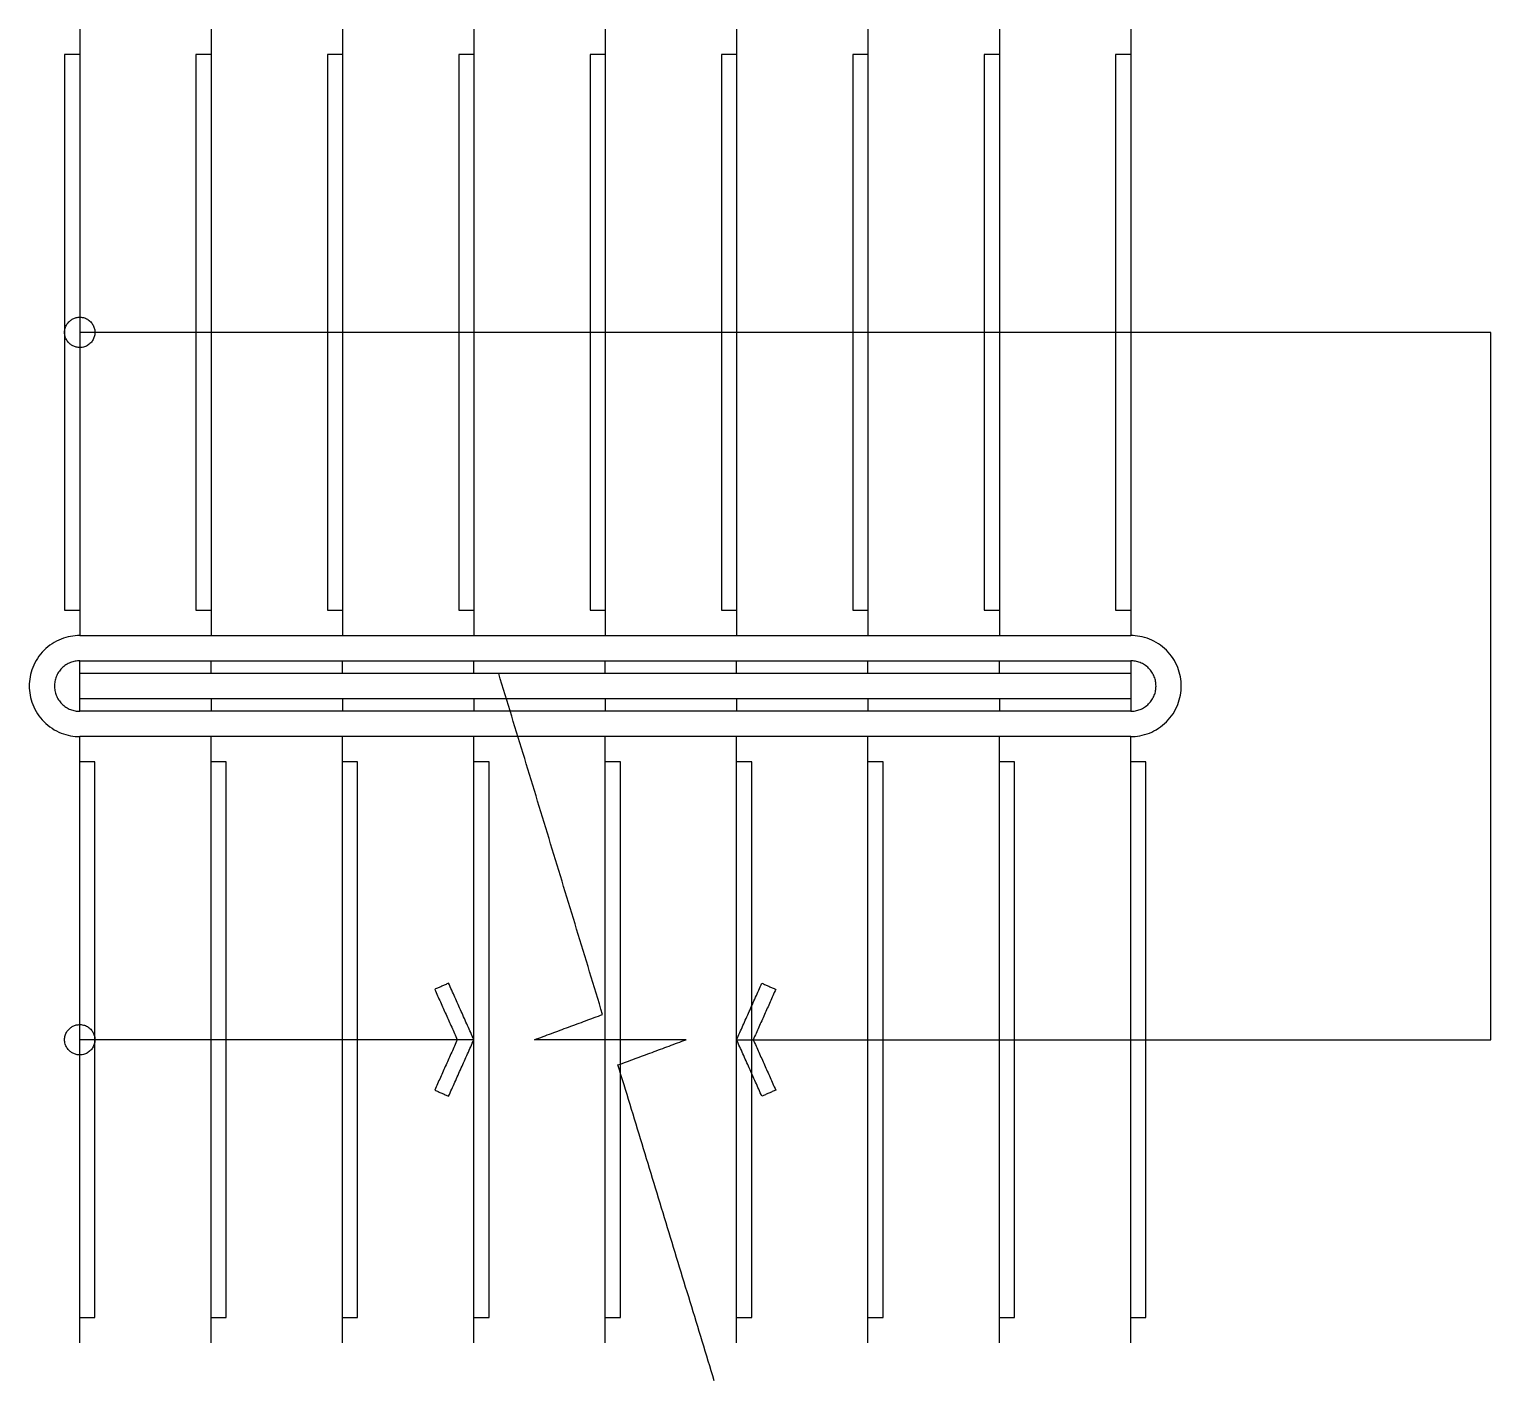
# Model space of a CAD drawing. Header units: millimetres. Extents: x -121354 to 132141, y -64344 to 350.
# Drawn here: x -121354 to -118461, y -19140 to -16465 of the extents above; entities that cross this region are included whole.
import ezdxf

# ---------------------------------------------------------------- set-up
doc = ezdxf.new("R2010")
doc.units = ezdxf.units.MM
doc.layers.add('Block_core_ê¸°ì¤€ì¸µê³„ë‹¨_260', color=7, linetype='CONTINUOUS')

msp = doc.modelspace()

# ---------------------------------------------------------------- linework, layer by layer
at = {"layer": 'Block_core_ê¸°ì¤€ì¸µê³„ë‹¨_260'}
for points in [[(-121253.8, -16464.9), (-121253.8, -17664.9)], [(-120993.8, -16464.9), (-120993.8, -17664.9)], [(-120733.8, -16464.9), (-120733.8, -17664.9)], [(-120473.8, -16464.9), (-120473.8, -17664.9)], [(-120213.8, -16464.9), (-120213.8, -17664.9)], [(-119953.8, -16464.9), (-119953.8, -17664.9)], [(-119693.8, -16464.9), (-119693.8, -17664.9)], [(-119433.8, -16464.9), (-119433.8, -17664.9)], [(-119173.8, -16464.9), (-119173.8, -17664.9)], [(-121253.8, -16514.9), (-121283.8, -16514.9)], [(-121283.8, -16514.9), (-121283.8, -17614.9)], [(-120993.8, -16514.9), (-121023.8, -16514.9)], [(-121023.8, -16514.9), (-121023.8, -17614.9)], [(-120733.8, -16514.9), (-120763.8, -16514.9)], [(-120763.8, -16514.9), (-120763.8, -17614.9)], [(-120473.8, -16514.9), (-120503.8, -16514.9)], [(-120503.8, -16514.9), (-120503.8, -17614.9)], [(-120213.8, -16514.9), (-120243.8, -16514.9)], [(-120243.8, -16514.9), (-120243.8, -17614.9)], [(-119953.8, -16514.9), (-119983.8, -16514.9)], [(-119983.8, -16514.9), (-119983.8, -17614.9)], [(-119693.8, -16514.9), (-119723.8, -16514.9)], [(-119723.8, -16514.9), (-119723.8, -17614.9)], [(-119433.8, -16514.9), (-119463.8, -16514.9)], [(-119463.8, -16514.9), (-119463.8, -17614.9)], [(-119173.8, -16514.9), (-119203.8, -16514.9)], [(-119203.8, -16514.9), (-119203.8, -17614.9)], [(-118461.3, -17064.9), (-121253.8, -17064.9)], [(-118461.3, -18464.9), (-118461.3, -17064.9)], [(-121283.8, -17614.9), (-121253.8, -17614.9)], [(-121023.8, -17614.9), (-120993.8, -17614.9)], [(-120763.8, -17614.9), (-120733.8, -17614.9)], [(-120503.8, -17614.9), (-120473.8, -17614.9)], [(-120243.8, -17614.9), (-120213.8, -17614.9)], [(-119983.8, -17614.9), (-119953.8, -17614.9)], [(-119723.8, -17614.9), (-119693.8, -17614.9)], [(-119463.8, -17614.9), (-119433.8, -17614.9)], [(-119203.8, -17614.9), (-119173.8, -17614.9)], [(-121253.8, -17664.9), (-119173.8, -17664.9)], [(-121253.8, -17814.9), (-121253.8, -17714.9)], [(-121253.8, -17714.9), (-119173.8, -17714.9)], [(-120993.8, -17739.9), (-120993.8, -17714.9)], [(-120733.8, -17739.9), (-120733.8, -17714.9)], [(-120473.8, -17739.9), (-120473.8, -17714.9)], [(-120213.8, -17739.9), (-120213.8, -17714.9)], [(-119953.8, -17739.9), (-119953.8, -17714.9)], [(-119693.8, -17739.9), (-119693.8, -17714.9)], [(-119433.8, -17739.9), (-119433.8, -17714.9)], [(-119173.8, -17714.9), (-119173.8, -17814.9)], [(-119173.8, -17739.9), (-121253.8, -17739.9)], [(-120219, -18414.9), (-120424.7, -17739.9)], [(-119173.8, -17789.9), (-121253.8, -17789.9)], [(-119173.8, -17814.9), (-121253.8, -17814.9)], [(-120993.8, -17789.9), (-120993.8, -17814.9)], [(-120733.8, -17789.9), (-120733.8, -17814.9)], [(-120473.8, -17789.9), (-120473.8, -17814.9)], [(-120213.8, -17789.9), (-120213.8, -17814.9)], [(-119953.8, -17789.9), (-119953.8, -17814.9)], [(-119693.8, -17789.9), (-119693.8, -17814.9)], [(-119433.8, -17789.9), (-119433.8, -17814.9)], [(-119173.8, -17864.9), (-121253.8, -17864.9)], [(-121253.8, -19064.9), (-121253.8, -17864.9)], [(-120993.8, -19064.9), (-120993.8, -17864.9)], [(-120733.8, -19064.9), (-120733.8, -17864.9)], [(-120473.8, -19064.9), (-120473.8, -17864.9)], [(-120213.8, -19064.9), (-120213.8, -17864.9)], [(-119953.8, -19064.9), (-119953.8, -17864.9)], [(-119693.8, -19064.9), (-119693.8, -17864.9)], [(-119433.8, -19064.9), (-119433.8, -17864.9)], [(-119173.8, -19064.9), (-119173.8, -17864.9)], [(-121223.8, -17914.9), (-121253.8, -17914.9)], [(-121223.8, -19014.9), (-121223.8, -17914.9)], [(-120963.8, -17914.9), (-120993.8, -17914.9)], [(-120963.8, -19014.9), (-120963.8, -17914.9)], [(-120703.8, -17914.9), (-120733.8, -17914.9)], [(-120703.8, -19014.9), (-120703.8, -17914.9)], [(-120443.8, -17914.9), (-120473.8, -17914.9)], [(-120443.8, -19014.9), (-120443.8, -17914.9)], [(-120183.8, -17914.9), (-120213.8, -17914.9)], [(-120183.8, -19014.9), (-120183.8, -17914.9)], [(-119923.8, -17914.9), (-119953.8, -17914.9)], [(-119923.8, -19014.9), (-119923.8, -17914.9)], [(-119663.8, -17914.9), (-119693.8, -17914.9)], [(-119663.8, -19014.9), (-119663.8, -17914.9)], [(-119403.8, -17914.9), (-119433.8, -17914.9)], [(-119403.8, -19014.9), (-119403.8, -17914.9)], [(-119143.8, -17914.9), (-119173.8, -17914.9)], [(-119143.8, -19014.9), (-119143.8, -17914.9)], [(-120523.8, -18353), (-120551.2, -18365.3)], [(-120551.2, -18365.3), (-120506.6, -18464.9)], [(-120473.8, -18464.9), (-120523.8, -18353)], [(-119953.8, -18464.9), (-119903.8, -18353)], [(-119876.4, -18365.3), (-119920.9, -18464.9)], [(-119903.8, -18353), (-119876.4, -18365.3)], [(-120353.8, -18464.9), (-120219, -18414.9)], [(-120473.8, -18464.9), (-121253.8, -18464.9)], [(-120506.6, -18464.9), (-120551.2, -18564.6)], [(-120523.8, -18576.8), (-120473.8, -18464.9)], [(-120053.8, -18464.9), (-120353.8, -18464.9)], [(-120188.6, -18514.9), (-120053.8, -18464.9)], [(-119953.8, -18464.9), (-118461.3, -18464.9)], [(-119903.8, -18576.8), (-119953.8, -18464.9)], [(-119920.9, -18464.9), (-119876.4, -18564.6)], [(-119998.1, -19139.9), (-120188.6, -18514.9)], [(-120551.2, -18564.6), (-120523.8, -18576.8)], [(-119876.4, -18564.6), (-119903.8, -18576.8)], [(-121253.8, -19014.9), (-121223.8, -19014.9)], [(-120993.8, -19014.9), (-120963.8, -19014.9)], [(-120733.8, -19014.9), (-120703.8, -19014.9)], [(-120473.8, -19014.9), (-120443.8, -19014.9)], [(-120213.8, -19014.9), (-120183.8, -19014.9)], [(-119953.8, -19014.9), (-119923.8, -19014.9)], [(-119693.8, -19014.9), (-119663.8, -19014.9)], [(-119433.8, -19014.9), (-119403.8, -19014.9)], [(-119173.8, -19014.9), (-119143.8, -19014.9)]]:
    msp.add_open_spline(points, degree=1, dxfattribs=at)
for points, knots in [([(-121223.8, -17064.9), (-121223.8, -17062.8), (-121224, -17060.5), (-121224.6, -17058.1), (-121225.1, -17055.7), (-121226, -17053.3), (-121227.3, -17050.9), (-121228.5, -17048.6), (-121230.1, -17046.3), (-121232.1, -17044.3), (-121234, -17042.2), (-121236.3, -17040.4), (-121238.8, -17039), (-121241.3, -17037.5), (-121244, -17036.4), (-121246.7, -17035.8), (-121249.5, -17035.1), (-121252.3, -17034.9), (-121254.9, -17035), (-121257.6, -17035.1), (-121260.1, -17035.5), (-121262.5, -17036.2), (-121264.8, -17036.9), (-121266.9, -17037.9), (-121268.8, -17039), (-121270.7, -17040), (-121272.5, -17041.4), (-121274.3, -17043.1), (-121276.1, -17044.7), (-121277.8, -17046.7), (-121279.2, -17048.9), (-121280.6, -17051.2), (-121281.8, -17053.7), (-121282.6, -17056.4), (-121283.4, -17059.2), (-121283.8, -17062), (-121283.8, -17064.9), (-121283.8, -17067.8), (-121283.4, -17070.7), (-121282.6, -17073.4), (-121281.8, -17076.1), (-121280.6, -17078.7), (-121279.2, -17080.9), (-121277.8, -17083.2), (-121276.1, -17085.2), (-121274.3, -17086.8), (-121272.5, -17088.5), (-121270.7, -17089.8), (-121268.8, -17090.9), (-121266.9, -17092), (-121264.8, -17092.9), (-121262.5, -17093.6), (-121260.1, -17094.4), (-121257.6, -17094.8), (-121254.9, -17094.9), (-121252.3, -17095), (-121249.5, -17094.8), (-121246.7, -17094.1), (-121244, -17093.4), (-121241.3, -17092.4), (-121238.8, -17090.9), (-121236.3, -17089.5), (-121234, -17087.7), (-121232.1, -17085.6), (-121230.1, -17083.6), (-121228.5, -17081.3), (-121227.3, -17078.9), (-121226, -17076.6), (-121225.1, -17074.1), (-121224.6, -17071.8), (-121224, -17069.4), (-121223.8, -17067.1), (-121223.8, -17064.9)], [0, 0, 0, 0, 0.261799, 0.261799, 0.261799, 0.523599, 0.523599, 0.523599, 0.785398, 0.785398, 0.785398, 1.047198, 1.047198, 1.047198, 1.308997, 1.308997, 1.308997, 1.570796, 1.570796, 1.570796, 1.832596, 1.832596, 1.832596, 2.094395, 2.094395, 2.094395, 2.356194, 2.356194, 2.356194, 2.617994, 2.617994, 2.617994, 2.879793, 2.879793, 2.879793, 3.141593, 3.141593, 3.141593, 3.403392, 3.403392, 3.403392, 3.665191, 3.665191, 3.665191, 3.926991, 3.926991, 3.926991, 4.18879, 4.18879, 4.18879, 4.45059, 4.45059, 4.45059, 4.712389, 4.712389, 4.712389, 4.974188, 4.974188, 4.974188, 5.235988, 5.235988, 5.235988, 5.497787, 5.497787, 5.497787, 5.759587, 5.759587, 5.759587, 6.021386, 6.021386, 6.021386, 6.283185, 6.283185, 6.283185, 6.283185]), ([(-121253.8, -17664.9), (-121259.7, -17664.9), (-121265.8, -17665.5), (-121272, -17666.6), (-121278.2, -17667.7), (-121284.4, -17669.5), (-121290.6, -17672), (-121296.8, -17674.4), (-121302.8, -17677.5), (-121308.5, -17681.2), (-121314.2, -17685), (-121319.6, -17689.3), (-121324.5, -17694.2), (-121329.4, -17699.1), (-121333.8, -17704.5), (-121337.5, -17710.2), (-121341.2, -17715.9), (-121344.3, -17722), (-121346.8, -17728.1), (-121349.2, -17734.3), (-121351, -17740.5), (-121352.1, -17746.7), (-121353.3, -17752.9), (-121353.8, -17759), (-121353.8, -17764.9), (-121353.8, -17770.8), (-121353.3, -17776.9), (-121352.1, -17783.1), (-121351, -17789.3), (-121349.2, -17795.6), (-121346.8, -17801.7), (-121344.3, -17807.9), (-121341.2, -17813.9), (-121337.5, -17819.7), (-121333.8, -17825.4), (-121329.4, -17830.8), (-121324.5, -17835.6), (-121319.6, -17840.5), (-121314.2, -17844.9), (-121308.5, -17848.6), (-121302.8, -17852.4), (-121296.8, -17855.5), (-121290.6, -17857.9), (-121284.4, -17860.4), (-121278.2, -17862.1), (-121272, -17863.3), (-121265.8, -17864.4), (-121259.7, -17864.9), (-121253.8, -17864.9)], [1.570796, 1.570796, 1.570796, 1.570796, 1.767146, 1.767146, 1.767146, 1.963495, 1.963495, 1.963495, 2.159845, 2.159845, 2.159845, 2.356194, 2.356194, 2.356194, 2.552544, 2.552544, 2.552544, 2.748894, 2.748894, 2.748894, 2.945243, 2.945243, 2.945243, 3.141593, 3.141593, 3.141593, 3.337942, 3.337942, 3.337942, 3.534292, 3.534292, 3.534292, 3.730641, 3.730641, 3.730641, 3.926991, 3.926991, 3.926991, 4.12334, 4.12334, 4.12334, 4.31969, 4.31969, 4.31969, 4.516039, 4.516039, 4.516039, 4.712389, 4.712389, 4.712389, 4.712389]), ([(-119173.8, -17864.9), (-119167.9, -17864.9), (-119161.8, -17864.4), (-119155.6, -17863.3), (-119149.4, -17862.1), (-119143.1, -17860.4), (-119137, -17857.9), (-119130.8, -17855.5), (-119124.8, -17852.4), (-119119.1, -17848.6), (-119113.4, -17844.9), (-119108, -17840.5), (-119103.1, -17835.6), (-119098.2, -17830.8), (-119093.8, -17825.4), (-119090.1, -17819.7), (-119086.4, -17813.9), (-119083.2, -17807.9), (-119080.8, -17801.7), (-119078.4, -17795.6), (-119076.6, -17789.3), (-119075.5, -17783.1), (-119074.3, -17776.9), (-119073.8, -17770.8), (-119073.8, -17764.9), (-119073.8, -17759), (-119074.3, -17752.9), (-119075.5, -17746.7), (-119076.6, -17740.5), (-119078.4, -17734.3), (-119080.8, -17728.1), (-119083.2, -17722), (-119086.4, -17715.9), (-119090.1, -17710.2), (-119093.8, -17704.5), (-119098.2, -17699.1), (-119103.1, -17694.2), (-119108, -17689.3), (-119113.4, -17685), (-119119.1, -17681.2), (-119124.8, -17677.5), (-119130.8, -17674.4), (-119137, -17672), (-119143.1, -17669.5), (-119149.4, -17667.7), (-119155.6, -17666.6), (-119161.8, -17665.5), (-119167.9, -17664.9), (-119173.8, -17664.9)], [4.712389, 4.712389, 4.712389, 4.712389, 4.908739, 4.908739, 4.908739, 5.105088, 5.105088, 5.105088, 5.301438, 5.301438, 5.301438, 5.497787, 5.497787, 5.497787, 5.694137, 5.694137, 5.694137, 5.890486, 5.890486, 5.890486, 6.086836, 6.086836, 6.086836, 6.283185, 6.283185, 6.283185, 6.479535, 6.479535, 6.479535, 6.675884, 6.675884, 6.675884, 6.872234, 6.872234, 6.872234, 7.068583, 7.068583, 7.068583, 7.264933, 7.264933, 7.264933, 7.461283, 7.461283, 7.461283, 7.657632, 7.657632, 7.657632, 7.853982, 7.853982, 7.853982, 7.853982]), ([(-121253.8, -17714.9), (-121256.7, -17714.9), (-121259.8, -17715.2), (-121262.9, -17715.8), (-121266, -17716.3), (-121269.1, -17717.2), (-121272.2, -17718.4), (-121275.3, -17719.7), (-121278.3, -17721.2), (-121281.2, -17723.1), (-121284, -17725), (-121286.7, -17727.1), (-121289.1, -17729.6), (-121291.6, -17732), (-121293.8, -17734.7), (-121295.6, -17737.6), (-121297.5, -17740.4), (-121299.1, -17743.5), (-121300.3, -17746.5), (-121301.5, -17749.6), (-121302.4, -17752.7), (-121303, -17755.8), (-121303.5, -17758.9), (-121303.8, -17762), (-121303.8, -17764.9), (-121303.8, -17767.9), (-121303.5, -17770.9), (-121303, -17774), (-121302.4, -17777.1), (-121301.5, -17780.3), (-121300.3, -17783.3), (-121299.1, -17786.4), (-121297.5, -17789.4), (-121295.6, -17792.3), (-121293.8, -17795.2), (-121291.6, -17797.8), (-121289.1, -17800.3), (-121286.7, -17802.7), (-121284, -17804.9), (-121281.2, -17806.8), (-121278.3, -17808.7), (-121275.3, -17810.2), (-121272.2, -17811.4), (-121269.1, -17812.6), (-121266, -17813.5), (-121262.9, -17814.1), (-121259.8, -17814.7), (-121256.7, -17814.9), (-121253.8, -17814.9)], [1.570796, 1.570796, 1.570796, 1.570796, 1.767146, 1.767146, 1.767146, 1.963495, 1.963495, 1.963495, 2.159845, 2.159845, 2.159845, 2.356194, 2.356194, 2.356194, 2.552544, 2.552544, 2.552544, 2.748894, 2.748894, 2.748894, 2.945243, 2.945243, 2.945243, 3.141593, 3.141593, 3.141593, 3.337942, 3.337942, 3.337942, 3.534292, 3.534292, 3.534292, 3.730641, 3.730641, 3.730641, 3.926991, 3.926991, 3.926991, 4.12334, 4.12334, 4.12334, 4.31969, 4.31969, 4.31969, 4.516039, 4.516039, 4.516039, 4.712389, 4.712389, 4.712389, 4.712389]), ([(-119173.8, -17814.9), (-119170.8, -17814.9), (-119167.8, -17814.7), (-119164.7, -17814.1), (-119161.6, -17813.5), (-119158.5, -17812.6), (-119155.4, -17811.4), (-119152.3, -17810.2), (-119149.3, -17808.7), (-119146.4, -17806.8), (-119143.6, -17804.9), (-119140.9, -17802.7), (-119138.4, -17800.3), (-119136, -17797.8), (-119133.8, -17795.2), (-119131.9, -17792.3), (-119130.1, -17789.4), (-119128.5, -17786.4), (-119127.3, -17783.3), (-119126.1, -17780.3), (-119125.2, -17777.1), (-119124.6, -17774), (-119124.1, -17770.9), (-119123.8, -17767.9), (-119123.8, -17764.9), (-119123.8, -17762), (-119124.1, -17758.9), (-119124.6, -17755.8), (-119125.2, -17752.7), (-119126.1, -17749.6), (-119127.3, -17746.5), (-119128.5, -17743.5), (-119130.1, -17740.4), (-119131.9, -17737.6), (-119133.8, -17734.7), (-119136, -17732), (-119138.4, -17729.6), (-119140.9, -17727.1), (-119143.6, -17725), (-119146.4, -17723.1), (-119149.3, -17721.2), (-119152.3, -17719.7), (-119155.4, -17718.4), (-119158.5, -17717.2), (-119161.6, -17716.3), (-119164.7, -17715.8), (-119167.8, -17715.2), (-119170.8, -17714.9), (-119173.8, -17714.9)], [4.712389, 4.712389, 4.712389, 4.712389, 4.908739, 4.908739, 4.908739, 5.105088, 5.105088, 5.105088, 5.301438, 5.301438, 5.301438, 5.497787, 5.497787, 5.497787, 5.694137, 5.694137, 5.694137, 5.890486, 5.890486, 5.890486, 6.086836, 6.086836, 6.086836, 6.283185, 6.283185, 6.283185, 6.479535, 6.479535, 6.479535, 6.675884, 6.675884, 6.675884, 6.872234, 6.872234, 6.872234, 7.068583, 7.068583, 7.068583, 7.264933, 7.264933, 7.264933, 7.461283, 7.461283, 7.461283, 7.657632, 7.657632, 7.657632, 7.853982, 7.853982, 7.853982, 7.853982]), ([(-121223.8, -18464.9), (-121223.8, -18462.8), (-121224, -18460.5), (-121224.6, -18458.1), (-121225.1, -18455.7), (-121226, -18453.3), (-121227.3, -18450.9), (-121228.5, -18448.6), (-121230.1, -18446.3), (-121232.1, -18444.3), (-121234, -18442.2), (-121236.3, -18440.4), (-121238.8, -18439), (-121241.3, -18437.5), (-121244, -18436.4), (-121246.7, -18435.8), (-121249.5, -18435.1), (-121252.3, -18434.9), (-121254.9, -18435), (-121257.6, -18435.1), (-121260.1, -18435.5), (-121262.5, -18436.2), (-121264.8, -18436.9), (-121266.9, -18437.9), (-121268.8, -18439), (-121270.7, -18440), (-121272.5, -18441.4), (-121274.3, -18443.1), (-121276.1, -18444.7), (-121277.8, -18446.7), (-121279.2, -18448.9), (-121280.6, -18451.2), (-121281.8, -18453.7), (-121282.6, -18456.4), (-121283.4, -18459.2), (-121283.8, -18462), (-121283.8, -18464.9), (-121283.8, -18467.8), (-121283.4, -18470.7), (-121282.6, -18473.4), (-121281.8, -18476.1), (-121280.6, -18478.7), (-121279.2, -18480.9), (-121277.8, -18483.2), (-121276.1, -18485.2), (-121274.3, -18486.8), (-121272.5, -18488.5), (-121270.7, -18489.8), (-121268.8, -18490.9), (-121266.9, -18492), (-121264.8, -18492.9), (-121262.5, -18493.6), (-121260.1, -18494.4), (-121257.6, -18494.8), (-121254.9, -18494.9), (-121252.3, -18495), (-121249.5, -18494.8), (-121246.7, -18494.1), (-121244, -18493.4), (-121241.3, -18492.4), (-121238.8, -18490.9), (-121236.3, -18489.5), (-121234, -18487.7), (-121232.1, -18485.6), (-121230.1, -18483.6), (-121228.5, -18481.3), (-121227.3, -18478.9), (-121226, -18476.6), (-121225.1, -18474.1), (-121224.6, -18471.8), (-121224, -18469.4), (-121223.8, -18467.1), (-121223.8, -18464.9)], [0, 0, 0, 0, 0.261799, 0.261799, 0.261799, 0.523599, 0.523599, 0.523599, 0.785398, 0.785398, 0.785398, 1.047198, 1.047198, 1.047198, 1.308997, 1.308997, 1.308997, 1.570796, 1.570796, 1.570796, 1.832596, 1.832596, 1.832596, 2.094395, 2.094395, 2.094395, 2.356194, 2.356194, 2.356194, 2.617994, 2.617994, 2.617994, 2.879793, 2.879793, 2.879793, 3.141593, 3.141593, 3.141593, 3.403392, 3.403392, 3.403392, 3.665191, 3.665191, 3.665191, 3.926991, 3.926991, 3.926991, 4.18879, 4.18879, 4.18879, 4.45059, 4.45059, 4.45059, 4.712389, 4.712389, 4.712389, 4.974188, 4.974188, 4.974188, 5.235988, 5.235988, 5.235988, 5.497787, 5.497787, 5.497787, 5.759587, 5.759587, 5.759587, 6.021386, 6.021386, 6.021386, 6.283185, 6.283185, 6.283185, 6.283185])]:
    msp.add_open_spline(points, degree=3, knots=knots, dxfattribs=at)

doc.saveas('drawing.dxf')
